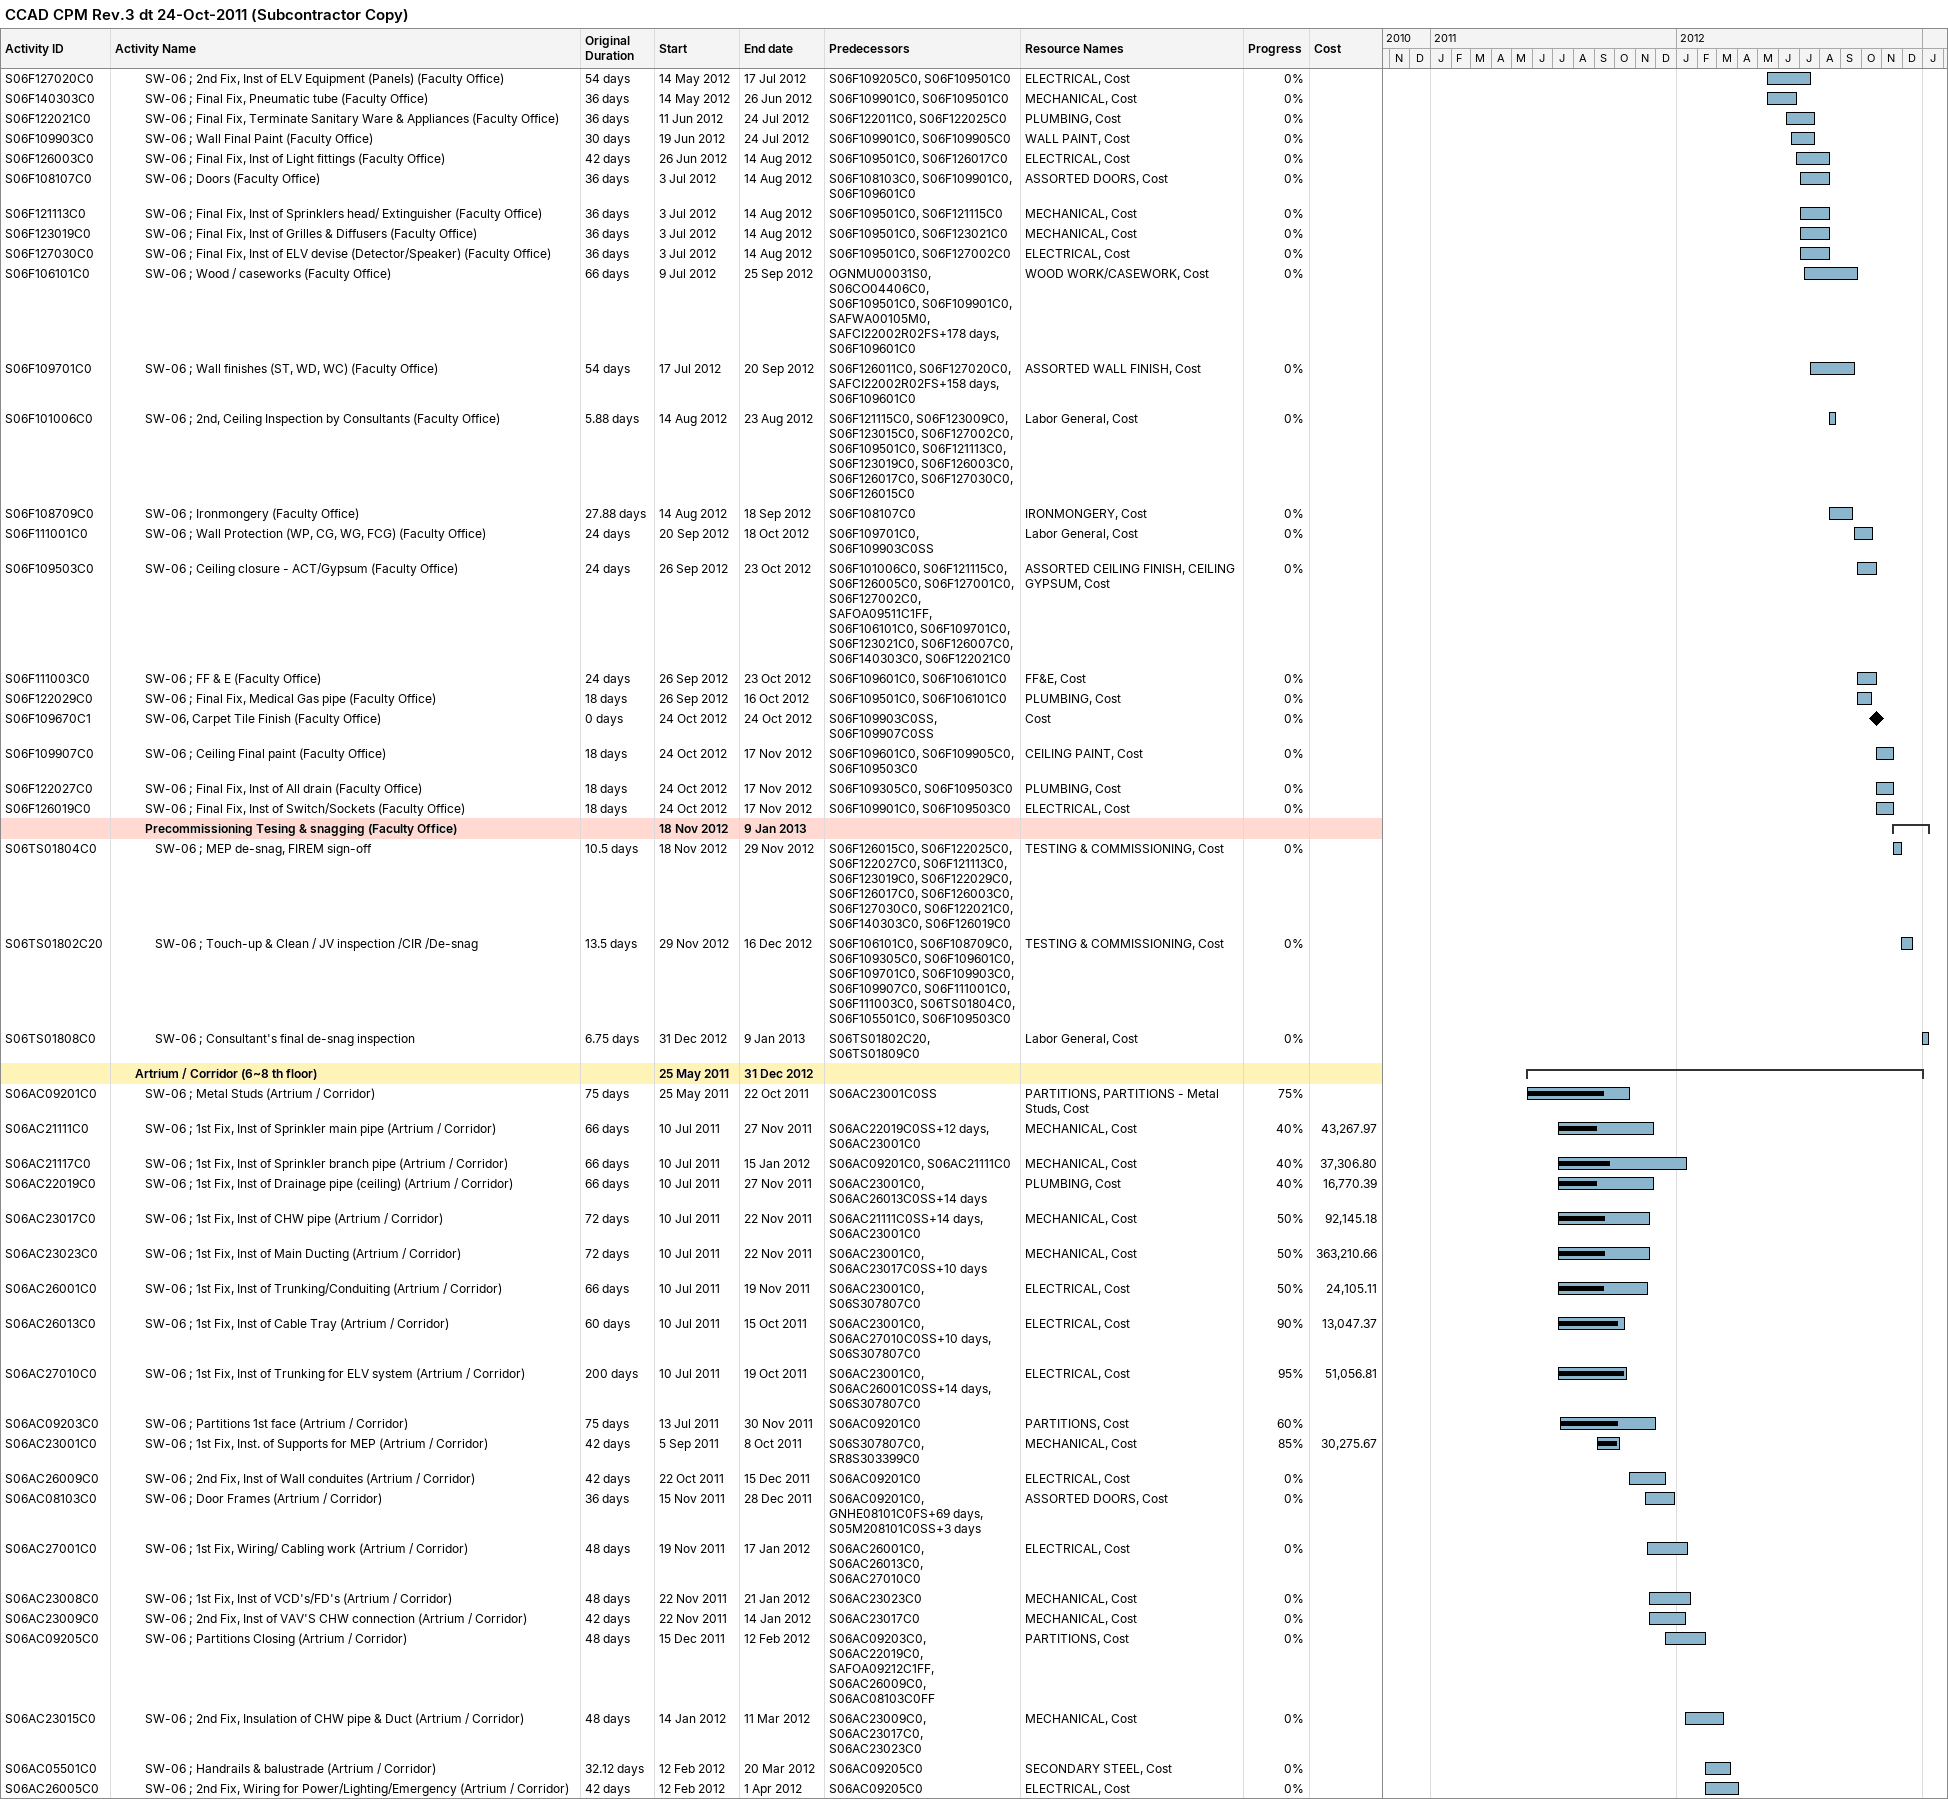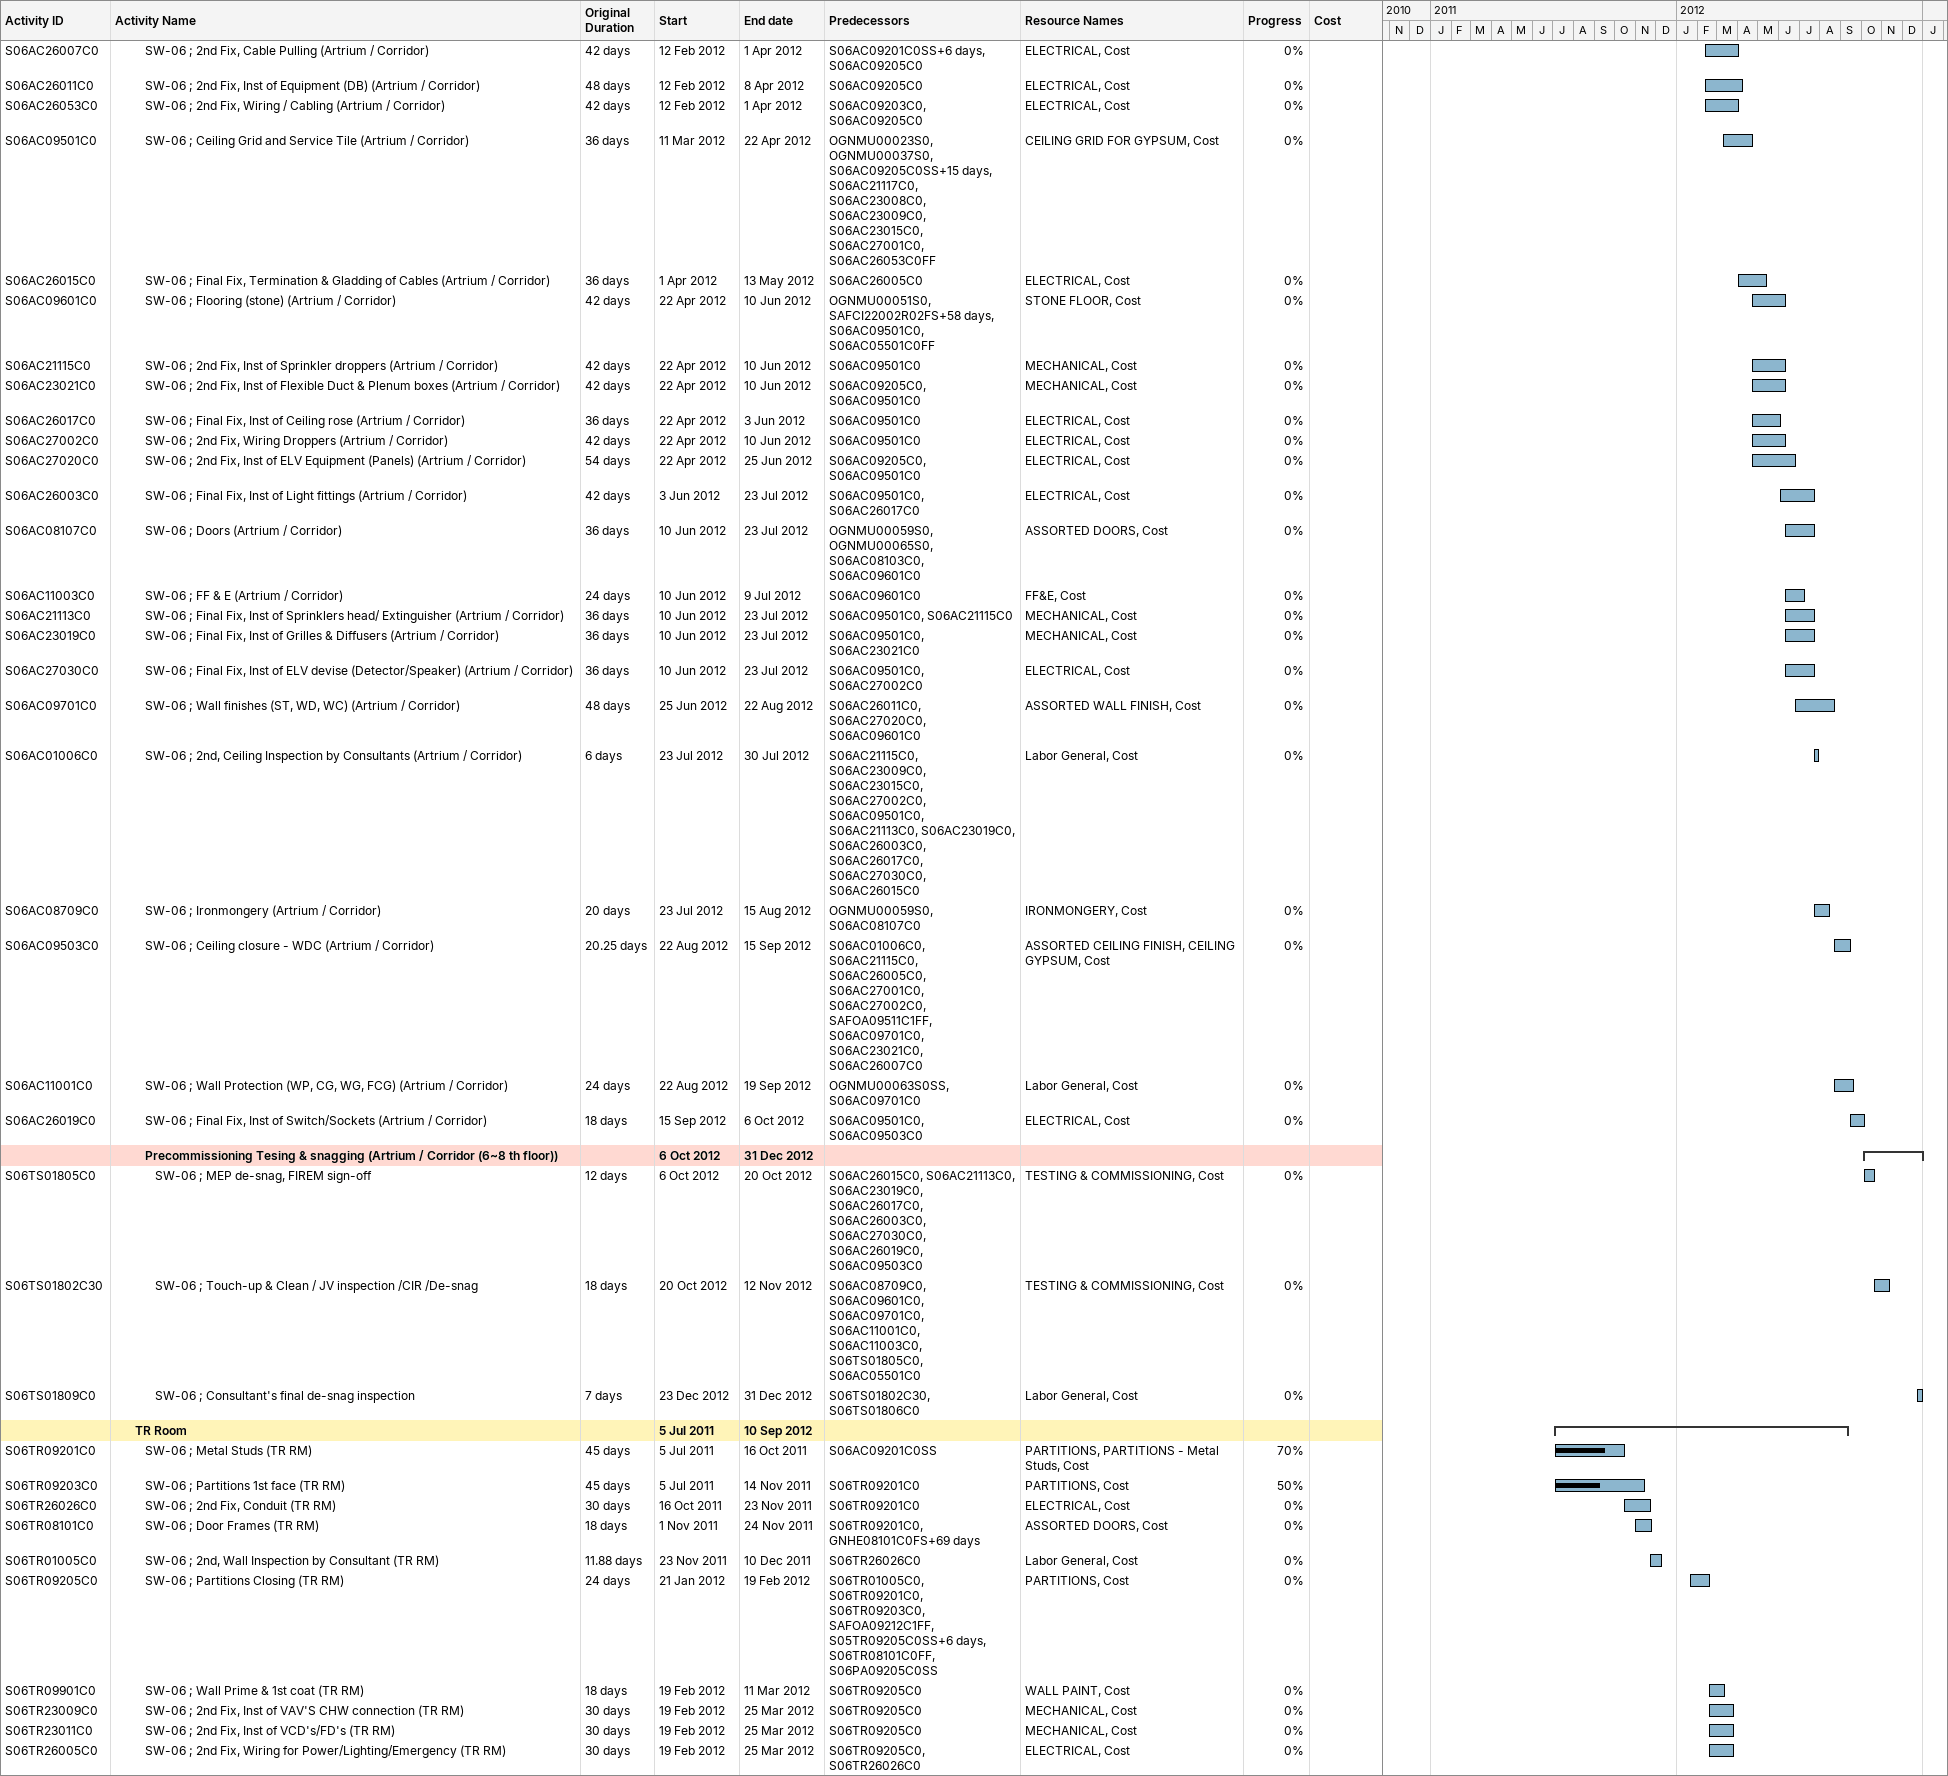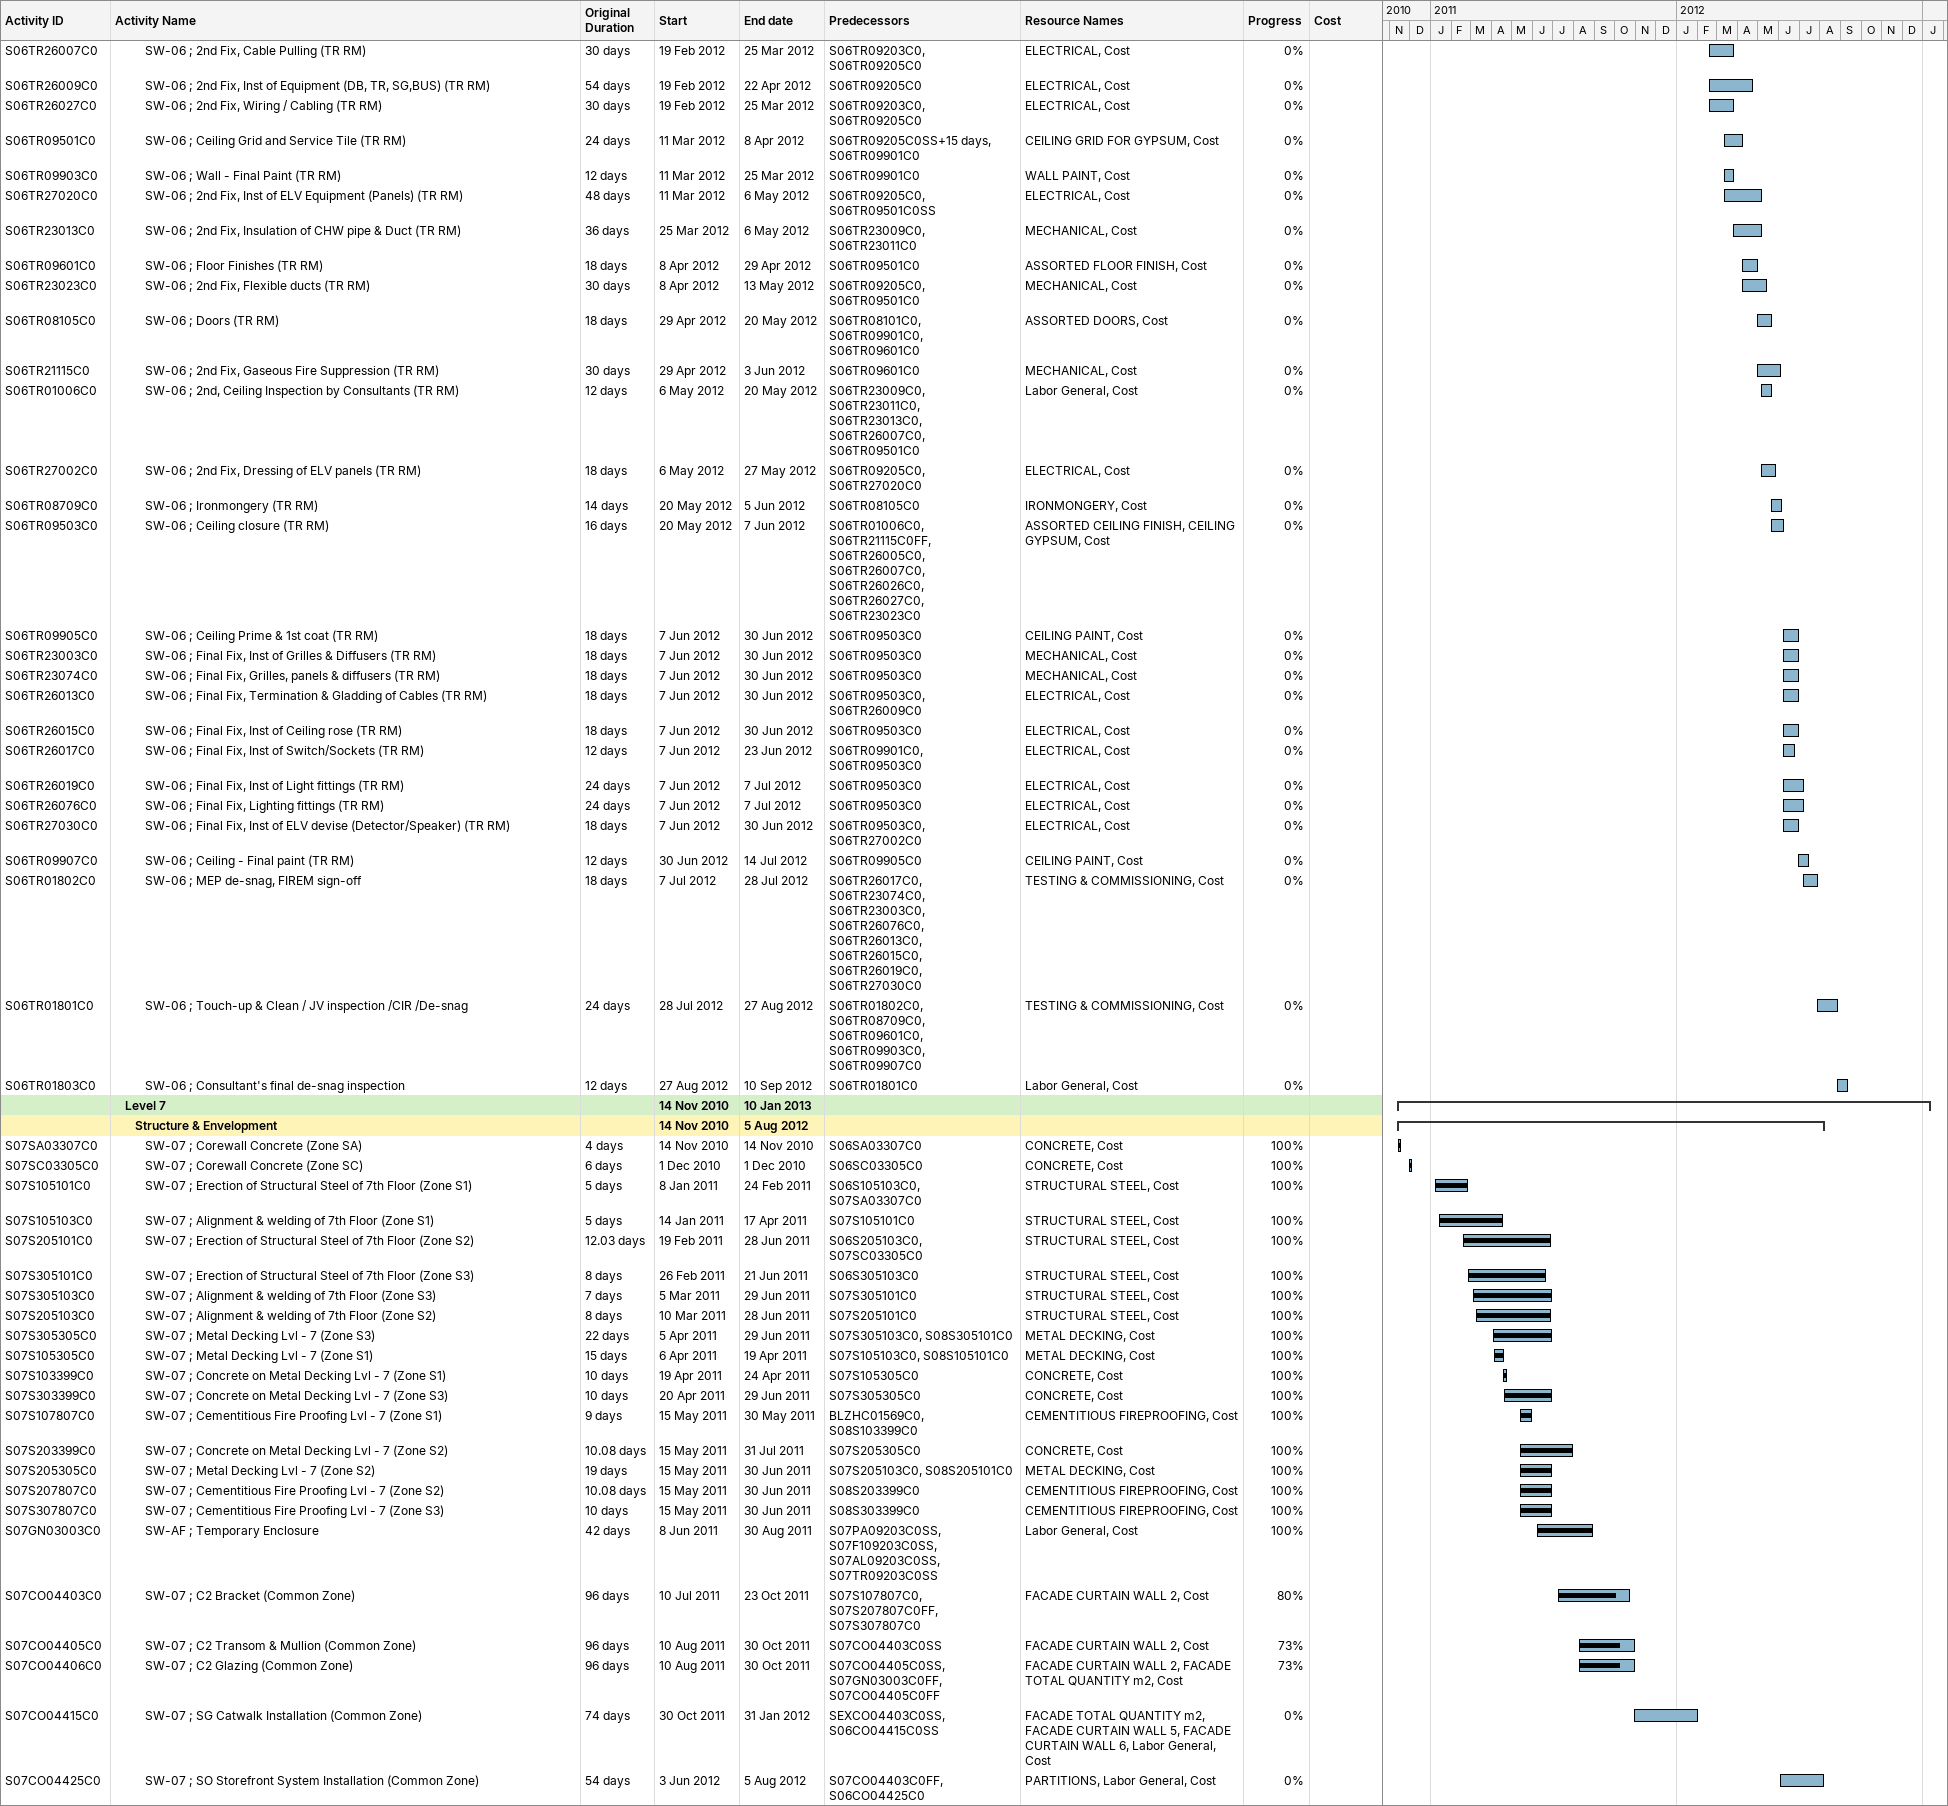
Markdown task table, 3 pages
CCAD CPM Rev.3 dt 24-Oct-2011 (Subcontractor Copy)

| ID | Level | Task | Original duration | Start | Finish | Predecessors | Resources | % complete | Cost |
|---|---|---|---|---|---|---|---|---|---|
| S06F127020C0 | 4 | SW-06 ; 2nd Fix, Inst of ELV Equipment (Panels) (Faculty Office) | 54d | 2012-05-14 | 2012-07-17 | S06F109205C0, S06F109501C0 | ELECTRICAL, Cost | 0 |  |
| S06F140303C0 | 4 | SW-06 ; Final Fix, Pneumatic tube (Faculty Office) | 36d | 2012-05-14 | 2012-06-26 | S06F109901C0, S06F109501C0 | MECHANICAL, Cost | 0 |  |
| S06F122021C0 | 4 | SW-06 ; Final Fix, Terminate Sanitary Ware & Appliances (Faculty Office) | 36d | 2012-06-11 | 2012-07-24 | S06F122011C0, S06F122025C0 | PLUMBING, Cost | 0 |  |
| S06F109903C0 | 4 | SW-06 ; Wall Final Paint (Faculty Office) | 30d | 2012-06-19 | 2012-07-24 | S06F109901C0, S06F109905C0 | WALL PAINT, Cost | 0 |  |
| S06F126003C0 | 4 | SW-06 ; Final Fix, Inst of Light fittings (Faculty Office) | 42d | 2012-06-26 | 2012-08-14 | S06F109501C0, S06F126017C0 | ELECTRICAL, Cost | 0 |  |
| S06F108107C0 | 4 | SW-06 ; Doors (Faculty Office) | 36d | 2012-07-03 | 2012-08-14 | S06F108103C0, S06F109901C0, S06F109601C0 | ASSORTED DOORS, Cost | 0 |  |
| S06F121113C0 | 4 | SW-06 ; Final Fix, Inst of Sprinklers head/ Extinguisher (Faculty Office) | 36d | 2012-07-03 | 2012-08-14 | S06F109501C0, S06F121115C0 | MECHANICAL, Cost | 0 |  |
| S06F123019C0 | 4 | SW-06 ; Final Fix, Inst of Grilles & Diffusers (Faculty Office) | 36d | 2012-07-03 | 2012-08-14 | S06F109501C0, S06F123021C0 | MECHANICAL, Cost | 0 |  |
| S06F127030C0 | 4 | SW-06 ; Final Fix, Inst of ELV devise (Detector/Speaker) (Faculty Office) | 36d | 2012-07-03 | 2012-08-14 | S06F109501C0, S06F127002C0 | ELECTRICAL, Cost | 0 |  |
| S06F106101C0 | 4 | SW-06 ; Wood / caseworks (Faculty Office) | 66d | 2012-07-09 | 2012-09-25 | OGNMU00031S0, S06CO04406C0, S06F109501C0, S06F109901C0, SAFWA00105M0, SAFCI22002R02FS+178d, S06F109601C0 | WOOD WORK/CASEWORK, Cost | 0 |  |
| S06F109701C0 | 4 | SW-06 ; Wall finishes (ST, WD, WC) (Faculty Office) | 54d | 2012-07-17 | 2012-09-20 | S06F126011C0, S06F127020C0, SAFCI22002R02FS+158d, S06F109601C0 | ASSORTED WALL FINISH, Cost | 0 |  |
| S06F101006C0 | 4 | SW-06 ; 2nd, Ceiling Inspection by Consultants (Faculty Office) | 5.88d | 2012-08-14 | 2012-08-23 | S06F121115C0, S06F123009C0, S06F123015C0, S06F127002C0, S06F109501C0, S06F121113C0, S06F123019C0, S06F126003C0, S06F126017C0, S06F127030C0, S06F126015C0 | Labor General, Cost | 0 |  |
| S06F108709C0 | 4 | SW-06 ; Ironmongery (Faculty Office) | 27.88d | 2012-08-14 | 2012-09-18 | S06F108107C0 | IRONMONGERY, Cost | 0 |  |
| S06F111001C0 | 4 | SW-06 ; Wall Protection (WP, CG, WG, FCG) (Faculty Office) | 24d | 2012-09-20 | 2012-10-18 | S06F109701C0, S06F109903C0SS | Labor General, Cost | 0 |  |
| S06F109503C0 | 4 | SW-06 ; Ceiling closure - ACT/Gypsum (Faculty Office) | 24d | 2012-09-26 | 2012-10-23 | S06F101006C0, S06F121115C0, S06F126005C0, S06F127001C0, S06F127002C0, SAFOA09511C1FF, S06F106101C0, S06F109701C0, S06F123021C0, S06F126007C0, S06F140303C0, S06F122021C0 | ASSORTED CEILING FINISH, CEILING GYPSUM, Cost | 0 |  |
| S06F111003C0 | 4 | SW-06 ; FF & E (Faculty Office) | 24d | 2012-09-26 | 2012-10-23 | S06F109601C0, S06F106101C0 | FF&E, Cost | 0 |  |
| S06F122029C0 | 4 | SW-06 ; Final Fix, Medical Gas pipe (Faculty Office) | 18d | 2012-09-26 | 2012-10-16 | S06F109501C0, S06F106101C0 | PLUMBING, Cost | 0 |  |
| S06F109670C1 | 4 | SW-06, Carpet Tile Finish (Faculty Office) | 0d | 2012-10-24 | 2012-10-24 | S06F109903C0SS, S06F109907C0SS | Cost | 0 |  |
| S06F109907C0 | 4 | SW-06 ; Ceiling Final paint (Faculty Office) | 18d | 2012-10-24 | 2012-11-17 | S06F109601C0, S06F109905C0, S06F109503C0 | CEILING PAINT, Cost | 0 |  |
| S06F122027C0 | 4 | SW-06 ; Final Fix, Inst of All drain (Faculty Office) | 18d | 2012-10-24 | 2012-11-17 | S06F109305C0, S06F109503C0 | PLUMBING, Cost | 0 |  |
| S06F126019C0 | 4 | SW-06 ; Final Fix, Inst of Switch/Sockets (Faculty Office) | 18d | 2012-10-24 | 2012-11-17 | S06F109901C0, S06F109503C0 | ELECTRICAL, Cost | 0 |  |
|  | 4 | **Precommissioning Tesing & snagging (Faculty Office)** |  | 2012-11-18 | 2013-01-09 |  |  |  |  |
| S06TS01804C0 | 5 | SW-06 ; MEP de-snag, FIREM sign-off | 10.5d | 2012-11-18 | 2012-11-29 | S06F126015C0, S06F122025C0, S06F122027C0, S06F121113C0, S06F123019C0, S06F122029C0, S06F126017C0, S06F126003C0, S06F127030C0, S06F122021C0, S06F140303C0, S06F126019C0 | TESTING & COMMISSIONING, Cost | 0 |  |
| S06TS01802C20 | 5 | SW-06 ; Touch-up & Clean / JV inspection /CIR /De-snag | 13.5d | 2012-11-29 | 2012-12-16 | S06F106101C0, S06F108709C0, S06F109305C0, S06F109601C0, S06F109701C0, S06F109903C0, S06F109907C0, S06F111001C0, S06F111003C0, S06TS01804C0, S06F105501C0, S06F109503C0 | TESTING & COMMISSIONING, Cost | 0 |  |
| S06TS01808C0 | 5 | SW-06 ; Consultant's final de-snag inspection | 6.75d | 2012-12-31 | 2013-01-09 | S06TS01802C20, S06TS01809C0 | Labor General, Cost | 0 |  |
|  | 3 | **Artrium / Corridor (6~8 th floor)** |  | 2011-05-25 | 2012-12-31 |  |  |  |  |
| S06AC09201C0 | 4 | SW-06 ; Metal Studs (Artrium / Corridor) | 75d | 2011-05-25 | 2011-10-22 | S06AC23001C0SS | PARTITIONS, PARTITIONS - Metal Studs, Cost | 75 |  |
| S06AC21111C0 | 4 | SW-06 ; 1st Fix, Inst of Sprinkler main pipe (Artrium / Corridor) | 66d | 2011-07-10 | 2011-11-27 | S06AC22019C0SS+12d, S06AC23001C0 | MECHANICAL, Cost | 40 | 43267.97 |
| S06AC21117C0 | 4 | SW-06 ; 1st Fix, Inst of Sprinkler branch pipe (Artrium / Corridor) | 66d | 2011-07-10 | 2012-01-15 | S06AC09201C0, S06AC21111C0 | MECHANICAL, Cost | 40 | 37306.80 |
| S06AC22019C0 | 4 | SW-06 ; 1st Fix, Inst of Drainage pipe (ceiling) (Artrium / Corridor) | 66d | 2011-07-10 | 2011-11-27 | S06AC23001C0, S06AC26013C0SS+14d | PLUMBING, Cost | 40 | 16770.39 |
| S06AC23017C0 | 4 | SW-06 ; 1st Fix, Inst of CHW pipe (Artrium / Corridor) | 72d | 2011-07-10 | 2011-11-22 | S06AC21111C0SS+14d, S06AC23001C0 | MECHANICAL, Cost | 50 | 92145.18 |
| S06AC23023C0 | 4 | SW-06 ; 1st Fix, Inst of Main Ducting (Artrium / Corridor) | 72d | 2011-07-10 | 2011-11-22 | S06AC23001C0, S06AC23017C0SS+10d | MECHANICAL, Cost | 50 | 363210.66 |
| S06AC26001C0 | 4 | SW-06 ; 1st Fix, Inst of Trunking/Conduiting (Artrium / Corridor) | 66d | 2011-07-10 | 2011-11-19 | S06AC23001C0, S06S307807C0 | ELECTRICAL, Cost | 50 | 24105.11 |
| S06AC26013C0 | 4 | SW-06 ; 1st Fix, Inst of Cable Tray (Artrium / Corridor) | 60d | 2011-07-10 | 2011-10-15 | S06AC23001C0, S06AC27010C0SS+10d, S06S307807C0 | ELECTRICAL, Cost | 90 | 13047.37 |
| S06AC27010C0 | 4 | SW-06 ; 1st Fix, Inst of Trunking for ELV system (Artrium / Corridor) | 200d | 2011-07-10 | 2011-10-19 | S06AC23001C0, S06AC26001C0SS+14d, S06S307807C0 | ELECTRICAL, Cost | 95 | 51056.81 |
| S06AC09203C0 | 4 | SW-06 ; Partitions 1st face (Artrium / Corridor) | 75d | 2011-07-13 | 2011-11-30 | S06AC09201C0 | PARTITIONS, Cost | 60 |  |
| S06AC23001C0 | 4 | SW-06 ; 1st Fix, Inst. of Supports for MEP (Artrium / Corridor) | 42d | 2011-09-05 | 2011-10-08 | S06S307807C0, SR8S303399C0 | MECHANICAL, Cost | 85 | 30275.67 |
| S06AC26009C0 | 4 | SW-06 ; 2nd Fix, Inst of Wall conduites (Artrium / Corridor) | 42d | 2011-10-22 | 2011-12-15 | S06AC09201C0 | ELECTRICAL, Cost | 0 |  |
| S06AC08103C0 | 4 | SW-06 ; Door Frames (Artrium / Corridor) | 36d | 2011-11-15 | 2011-12-28 | S06AC09201C0, GNHE08101C0FS+69d, S05M208101C0SS+3d | ASSORTED DOORS, Cost | 0 |  |
| S06AC27001C0 | 4 | SW-06 ; 1st Fix, Wiring/ Cabling work (Artrium / Corridor) | 48d | 2011-11-19 | 2012-01-17 | S06AC26001C0, S06AC26013C0, S06AC27010C0 | ELECTRICAL, Cost | 0 |  |
| S06AC23008C0 | 4 | SW-06 ; 1st Fix, Inst of VCD's/FD's (Artrium / Corridor) | 48d | 2011-11-22 | 2012-01-21 | S06AC23023C0 | MECHANICAL, Cost | 0 |  |
| S06AC23009C0 | 4 | SW-06 ; 2nd Fix, Inst of VAV'S CHW connection (Artrium / Corridor) | 42d | 2011-11-22 | 2012-01-14 | S06AC23017C0 | MECHANICAL, Cost | 0 |  |
| S06AC09205C0 | 4 | SW-06 ; Partitions Closing (Artrium / Corridor) | 48d | 2011-12-15 | 2012-02-12 | S06AC09203C0, S06AC22019C0, SAFOA09212C1FF, S06AC26009C0, S06AC08103C0FF | PARTITIONS, Cost | 0 |  |
| S06AC23015C0 | 4 | SW-06 ; 2nd Fix, Insulation of CHW pipe & Duct (Artrium / Corridor) | 48d | 2012-01-14 | 2012-03-11 | S06AC23009C0, S06AC23017C0, S06AC23023C0 | MECHANICAL, Cost | 0 |  |
| S06AC05501C0 | 4 | SW-06 ; Handrails & balustrade (Artrium / Corridor) | 32.12d | 2012-02-12 | 2012-03-20 | S06AC09205C0 | SECONDARY STEEL, Cost | 0 |  |
| S06AC26005C0 | 4 | SW-06 ; 2nd Fix, Wiring for Power/Lighting/Emergency (Artrium / Corridor) | 42d | 2012-02-12 | 2012-04-01 | S06AC09205C0 | ELECTRICAL, Cost | 0 |  |
| S06AC26007C0 | 4 | SW-06 ; 2nd Fix, Cable Pulling (Artrium / Corridor) | 42d | 2012-02-12 | 2012-04-01 | S06AC09201C0SS+6d, S06AC09205C0 | ELECTRICAL, Cost | 0 |  |
| S06AC26011C0 | 4 | SW-06 ; 2nd Fix, Inst of Equipment (DB) (Artrium / Corridor) | 48d | 2012-02-12 | 2012-04-08 | S06AC09205C0 | ELECTRICAL, Cost | 0 |  |
| S06AC26053C0 | 4 | SW-06 ; 2nd Fix, Wiring / Cabling (Artrium / Corridor) | 42d | 2012-02-12 | 2012-04-01 | S06AC09203C0, S06AC09205C0 | ELECTRICAL, Cost | 0 |  |
| S06AC09501C0 | 4 | SW-06 ; Ceiling Grid and Service Tile (Artrium / Corridor) | 36d | 2012-03-11 | 2012-04-22 | OGNMU00023S0, OGNMU00037S0, S06AC09205C0SS+15d, S06AC21117C0, S06AC23008C0, S06AC23009C0, S06AC23015C0, S06AC27001C0, S06AC26053C0FF | CEILING GRID FOR GYPSUM, Cost | 0 |  |
| S06AC26015C0 | 4 | SW-06 ; Final Fix, Termination & Gladding of Cables (Artrium / Corridor) | 36d | 2012-04-01 | 2012-05-13 | S06AC26005C0 | ELECTRICAL, Cost | 0 |  |
| S06AC09601C0 | 4 | SW-06 ; Flooring (stone) (Artrium / Corridor) | 42d | 2012-04-22 | 2012-06-10 | OGNMU00051S0, SAFCI22002R02FS+58d, S06AC09501C0, S06AC05501C0FF | STONE FLOOR, Cost | 0 |  |
| S06AC21115C0 | 4 | SW-06 ; 2nd Fix, Inst of Sprinkler droppers (Artrium / Corridor) | 42d | 2012-04-22 | 2012-06-10 | S06AC09501C0 | MECHANICAL, Cost | 0 |  |
| S06AC23021C0 | 4 | SW-06 ; 2nd Fix, Inst of Flexible Duct & Plenum boxes (Artrium / Corridor) | 42d | 2012-04-22 | 2012-06-10 | S06AC09205C0, S06AC09501C0 | MECHANICAL, Cost | 0 |  |
| S06AC26017C0 | 4 | SW-06 ; Final Fix, Inst of Ceiling rose (Artrium / Corridor) | 36d | 2012-04-22 | 2012-06-03 | S06AC09501C0 | ELECTRICAL, Cost | 0 |  |
| S06AC27002C0 | 4 | SW-06 ; 2nd Fix, Wiring Droppers (Artrium / Corridor) | 42d | 2012-04-22 | 2012-06-10 | S06AC09501C0 | ELECTRICAL, Cost | 0 |  |
| S06AC27020C0 | 4 | SW-06 ; 2nd Fix, Inst of ELV Equipment (Panels) (Artrium / Corridor) | 54d | 2012-04-22 | 2012-06-25 | S06AC09205C0, S06AC09501C0 | ELECTRICAL, Cost | 0 |  |
| S06AC26003C0 | 4 | SW-06 ; Final Fix, Inst of Light fittings (Artrium / Corridor) | 42d | 2012-06-03 | 2012-07-23 | S06AC09501C0, S06AC26017C0 | ELECTRICAL, Cost | 0 |  |
| S06AC08107C0 | 4 | SW-06 ; Doors (Artrium / Corridor) | 36d | 2012-06-10 | 2012-07-23 | OGNMU00059S0, OGNMU00065S0, S06AC08103C0, S06AC09601C0 | ASSORTED DOORS, Cost | 0 |  |
| S06AC11003C0 | 4 | SW-06 ; FF & E (Artrium / Corridor) | 24d | 2012-06-10 | 2012-07-09 | S06AC09601C0 | FF&E, Cost | 0 |  |
| S06AC21113C0 | 4 | SW-06 ; Final Fix, Inst of Sprinklers head/ Extinguisher (Artrium / Corridor) | 36d | 2012-06-10 | 2012-07-23 | S06AC09501C0, S06AC21115C0 | MECHANICAL, Cost | 0 |  |
| S06AC23019C0 | 4 | SW-06 ; Final Fix, Inst of Grilles & Diffusers (Artrium / Corridor) | 36d | 2012-06-10 | 2012-07-23 | S06AC09501C0, S06AC23021C0 | MECHANICAL, Cost | 0 |  |
| S06AC27030C0 | 4 | SW-06 ; Final Fix, Inst of ELV devise (Detector/Speaker) (Artrium / Corridor) | 36d | 2012-06-10 | 2012-07-23 | S06AC09501C0, S06AC27002C0 | ELECTRICAL, Cost | 0 |  |
| S06AC09701C0 | 4 | SW-06 ; Wall finishes (ST, WD, WC) (Artrium / Corridor) | 48d | 2012-06-25 | 2012-08-22 | S06AC26011C0, S06AC27020C0, S06AC09601C0 | ASSORTED WALL FINISH, Cost | 0 |  |
| S06AC01006C0 | 4 | SW-06 ; 2nd, Ceiling Inspection by Consultants (Artrium / Corridor) | 6d | 2012-07-23 | 2012-07-30 | S06AC21115C0, S06AC23009C0, S06AC23015C0, S06AC27002C0, S06AC09501C0, S06AC21113C0, S06AC23019C0, S06AC26003C0, S06AC26017C0, S06AC27030C0, S06AC26015C0 | Labor General, Cost | 0 |  |
| S06AC08709C0 | 4 | SW-06 ; Ironmongery (Artrium / Corridor) | 20d | 2012-07-23 | 2012-08-15 | OGNMU00059S0, S06AC08107C0 | IRONMONGERY, Cost | 0 |  |
| S06AC09503C0 | 4 | SW-06 ; Ceiling closure - WDC (Artrium / Corridor) | 20.25d | 2012-08-22 | 2012-09-15 | S06AC01006C0, S06AC21115C0, S06AC26005C0, S06AC27001C0, S06AC27002C0, SAFOA09511C1FF, S06AC09701C0, S06AC23021C0, S06AC26007C0 | ASSORTED CEILING FINISH, CEILING GYPSUM, Cost | 0 |  |
| S06AC11001C0 | 4 | SW-06 ; Wall Protection (WP, CG, WG, FCG) (Artrium / Corridor) | 24d | 2012-08-22 | 2012-09-19 | OGNMU00063S0SS, S06AC09701C0 | Labor General, Cost | 0 |  |
| S06AC26019C0 | 4 | SW-06 ; Final Fix, Inst of Switch/Sockets (Artrium / Corridor) | 18d | 2012-09-15 | 2012-10-06 | S06AC09501C0, S06AC09503C0 | ELECTRICAL, Cost | 0 |  |
|  | 4 | **Precommissioning Tesing & snagging (Artrium / Corridor (6~8 th floor))** |  | 2012-10-06 | 2012-12-31 |  |  |  |  |
| S06TS01805C0 | 5 | SW-06 ; MEP de-snag, FIREM sign-off | 12d | 2012-10-06 | 2012-10-20 | S06AC26015C0, S06AC21113C0, S06AC23019C0, S06AC26017C0, S06AC26003C0, S06AC27030C0, S06AC26019C0, S06AC09503C0 | TESTING & COMMISSIONING, Cost | 0 |  |
| S06TS01802C30 | 5 | SW-06 ; Touch-up & Clean / JV inspection /CIR /De-snag | 18d | 2012-10-20 | 2012-11-12 | S06AC08709C0, S06AC09601C0, S06AC09701C0, S06AC11001C0, S06AC11003C0, S06TS01805C0, S06AC05501C0 | TESTING & COMMISSIONING, Cost | 0 |  |
| S06TS01809C0 | 5 | SW-06 ; Consultant's final de-snag inspection | 7d | 2012-12-23 | 2012-12-31 | S06TS01802C30, S06TS01806C0 | Labor General, Cost | 0 |  |
|  | 3 | **TR Room** |  | 2011-07-05 | 2012-09-10 |  |  |  |  |
| S06TR09201C0 | 4 | SW-06 ; Metal Studs (TR RM) | 45d | 2011-07-05 | 2011-10-16 | S06AC09201C0SS | PARTITIONS, PARTITIONS - Metal Studs, Cost | 70 |  |
| S06TR09203C0 | 4 | SW-06 ; Partitions 1st face (TR RM) | 45d | 2011-07-05 | 2011-11-14 | S06TR09201C0 | PARTITIONS, Cost | 50 |  |
| S06TR26026C0 | 4 | SW-06 ; 2nd Fix, Conduit (TR RM) | 30d | 2011-10-16 | 2011-11-23 | S06TR09201C0 | ELECTRICAL, Cost | 0 |  |
| S06TR08101C0 | 4 | SW-06 ; Door Frames (TR RM) | 18d | 2011-11-01 | 2011-11-24 | S06TR09201C0, GNHE08101C0FS+69d | ASSORTED DOORS, Cost | 0 |  |
| S06TR01005C0 | 4 | SW-06 ; 2nd, Wall Inspection by Consultant (TR RM) | 11.88d | 2011-11-23 | 2011-12-10 | S06TR26026C0 | Labor General, Cost | 0 |  |
| S06TR09205C0 | 4 | SW-06 ; Partitions Closing (TR RM) | 24d | 2012-01-21 | 2012-02-19 | S06TR01005C0, S06TR09201C0, S06TR09203C0, SAFOA09212C1FF, S05TR09205C0SS+6d, S06TR08101C0FF, S06PA09205C0SS | PARTITIONS, Cost | 0 |  |
| S06TR09901C0 | 4 | SW-06 ; Wall Prime & 1st coat (TR RM) | 18d | 2012-02-19 | 2012-03-11 | S06TR09205C0 | WALL PAINT, Cost | 0 |  |
| S06TR23009C0 | 4 | SW-06 ; 2nd Fix, Inst of VAV'S CHW connection (TR RM) | 30d | 2012-02-19 | 2012-03-25 | S06TR09205C0 | MECHANICAL, Cost | 0 |  |
| S06TR23011C0 | 4 | SW-06 ; 2nd Fix, Inst of VCD's/FD's (TR RM) | 30d | 2012-02-19 | 2012-03-25 | S06TR09205C0 | MECHANICAL, Cost | 0 |  |
| S06TR26005C0 | 4 | SW-06 ; 2nd Fix, Wiring for Power/Lighting/Emergency (TR RM) | 30d | 2012-02-19 | 2012-03-25 | S06TR09205C0, S06TR26026C0 | ELECTRICAL, Cost | 0 |  |
| S06TR26007C0 | 4 | SW-06 ; 2nd Fix, Cable Pulling (TR RM) | 30d | 2012-02-19 | 2012-03-25 | S06TR09203C0, S06TR09205C0 | ELECTRICAL, Cost | 0 |  |
| S06TR26009C0 | 4 | SW-06 ; 2nd Fix, Inst of Equipment (DB, TR, SG,BUS) (TR RM) | 54d | 2012-02-19 | 2012-04-22 | S06TR09205C0 | ELECTRICAL, Cost | 0 |  |
| S06TR26027C0 | 4 | SW-06 ; 2nd Fix, Wiring / Cabling (TR RM) | 30d | 2012-02-19 | 2012-03-25 | S06TR09203C0, S06TR09205C0 | ELECTRICAL, Cost | 0 |  |
| S06TR09501C0 | 4 | SW-06 ; Ceiling Grid and Service Tile (TR RM) | 24d | 2012-03-11 | 2012-04-08 | S06TR09205C0SS+15d, S06TR09901C0 | CEILING GRID FOR GYPSUM, Cost | 0 |  |
| S06TR09903C0 | 4 | SW-06 ; Wall - Final Paint (TR RM) | 12d | 2012-03-11 | 2012-03-25 | S06TR09901C0 | WALL PAINT, Cost | 0 |  |
| S06TR27020C0 | 4 | SW-06 ; 2nd Fix, Inst of ELV Equipment (Panels) (TR RM) | 48d | 2012-03-11 | 2012-05-06 | S06TR09205C0, S06TR09501C0SS | ELECTRICAL, Cost | 0 |  |
| S06TR23013C0 | 4 | SW-06 ; 2nd Fix, Insulation of CHW pipe & Duct (TR RM) | 36d | 2012-03-25 | 2012-05-06 | S06TR23009C0, S06TR23011C0 | MECHANICAL, Cost | 0 |  |
| S06TR09601C0 | 4 | SW-06 ; Floor Finishes (TR RM) | 18d | 2012-04-08 | 2012-04-29 | S06TR09501C0 | ASSORTED FLOOR FINISH, Cost | 0 |  |
| S06TR23023C0 | 4 | SW-06 ; 2nd Fix, Flexible ducts (TR RM) | 30d | 2012-04-08 | 2012-05-13 | S06TR09205C0, S06TR09501C0 | MECHANICAL, Cost | 0 |  |
| S06TR08105C0 | 4 | SW-06 ; Doors (TR RM) | 18d | 2012-04-29 | 2012-05-20 | S06TR08101C0, S06TR09901C0, S06TR09601C0 | ASSORTED DOORS, Cost | 0 |  |
| S06TR21115C0 | 4 | SW-06 ; 2nd Fix, Gaseous Fire Suppression (TR RM) | 30d | 2012-04-29 | 2012-06-03 | S06TR09601C0 | MECHANICAL, Cost | 0 |  |
| S06TR01006C0 | 4 | SW-06 ; 2nd, Ceiling Inspection by Consultants (TR RM) | 12d | 2012-05-06 | 2012-05-20 | S06TR23009C0, S06TR23011C0, S06TR23013C0, S06TR26007C0, S06TR09501C0 | Labor General, Cost | 0 |  |
| S06TR27002C0 | 4 | SW-06 ; 2nd Fix, Dressing of ELV panels (TR RM) | 18d | 2012-05-06 | 2012-05-27 | S06TR09205C0, S06TR27020C0 | ELECTRICAL, Cost | 0 |  |
| S06TR08709C0 | 4 | SW-06 ; Ironmongery (TR RM) | 14d | 2012-05-20 | 2012-06-05 | S06TR08105C0 | IRONMONGERY, Cost | 0 |  |
| S06TR09503C0 | 4 | SW-06 ; Ceiling closure (TR RM) | 16d | 2012-05-20 | 2012-06-07 | S06TR01006C0, S06TR21115C0FF, S06TR26005C0, S06TR26007C0, S06TR26026C0, S06TR26027C0, S06TR23023C0 | ASSORTED CEILING FINISH, CEILING GYPSUM, Cost | 0 |  |
| S06TR09905C0 | 4 | SW-06 ; Ceiling Prime & 1st coat (TR RM) | 18d | 2012-06-07 | 2012-06-30 | S06TR09503C0 | CEILING PAINT, Cost | 0 |  |
| S06TR23003C0 | 4 | SW-06 ; Final Fix, Inst of Grilles & Diffusers (TR RM) | 18d | 2012-06-07 | 2012-06-30 | S06TR09503C0 | MECHANICAL, Cost | 0 |  |
| S06TR23074C0 | 4 | SW-06 ; Final Fix, Grilles, panels & diffusers (TR RM) | 18d | 2012-06-07 | 2012-06-30 | S06TR09503C0 | MECHANICAL, Cost | 0 |  |
| S06TR26013C0 | 4 | SW-06 ; Final Fix, Termination & Gladding of Cables (TR RM) | 18d | 2012-06-07 | 2012-06-30 | S06TR09503C0, S06TR26009C0 | ELECTRICAL, Cost | 0 |  |
| S06TR26015C0 | 4 | SW-06 ; Final Fix, Inst of Ceiling rose (TR RM) | 18d | 2012-06-07 | 2012-06-30 | S06TR09503C0 | ELECTRICAL, Cost | 0 |  |
| S06TR26017C0 | 4 | SW-06 ; Final Fix, Inst of Switch/Sockets (TR RM) | 12d | 2012-06-07 | 2012-06-23 | S06TR09901C0, S06TR09503C0 | ELECTRICAL, Cost | 0 |  |
| S06TR26019C0 | 4 | SW-06 ; Final Fix, Inst of Light fittings (TR RM) | 24d | 2012-06-07 | 2012-07-07 | S06TR09503C0 | ELECTRICAL, Cost | 0 |  |
| S06TR26076C0 | 4 | SW-06 ; Final Fix, Lighting fittings (TR RM) | 24d | 2012-06-07 | 2012-07-07 | S06TR09503C0 | ELECTRICAL, Cost | 0 |  |
| S06TR27030C0 | 4 | SW-06 ; Final Fix, Inst of ELV devise (Detector/Speaker) (TR RM) | 18d | 2012-06-07 | 2012-06-30 | S06TR09503C0, S06TR27002C0 | ELECTRICAL, Cost | 0 |  |
| S06TR09907C0 | 4 | SW-06 ; Ceiling - Final paint (TR RM) | 12d | 2012-06-30 | 2012-07-14 | S06TR09905C0 | CEILING PAINT, Cost | 0 |  |
| S06TR01802C0 | 4 | SW-06 ; MEP de-snag, FIREM sign-off | 18d | 2012-07-07 | 2012-07-28 | S06TR26017C0, S06TR23074C0, S06TR23003C0, S06TR26076C0, S06TR26013C0, S06TR26015C0, S06TR26019C0, S06TR27030C0 | TESTING & COMMISSIONING, Cost | 0 |  |
| S06TR01801C0 | 4 | SW-06 ; Touch-up & Clean / JV inspection /CIR /De-snag | 24d | 2012-07-28 | 2012-08-27 | S06TR01802C0, S06TR08709C0, S06TR09601C0, S06TR09903C0, S06TR09907C0 | TESTING & COMMISSIONING, Cost | 0 |  |
| S06TR01803C0 | 4 | SW-06 ; Consultant's final de-snag inspection | 12d | 2012-08-27 | 2012-09-10 | S06TR01801C0 | Labor General, Cost | 0 |  |
|  | 2 | **Level 7** |  | 2010-11-14 | 2013-01-10 |  |  |  |  |
|  | 3 | **Structure & Envelopment** |  | 2010-11-14 | 2012-08-05 |  |  |  |  |
| S07SA03307C0 | 4 | SW-07 ; Corewall Concrete (Zone SA) | 4d | 2010-11-14 | 2010-11-14 | S06SA03307C0 | CONCRETE, Cost | 100 |  |
| S07SC03305C0 | 4 | SW-07 ; Corewall Concrete (Zone SC) | 6d | 2010-12-01 | 2010-12-01 | S06SC03305C0 | CONCRETE, Cost | 100 |  |
| S07S105101C0 | 4 | SW-07 ; Erection of Structural Steel of 7th Floor (Zone S1) | 5d | 2011-01-08 | 2011-02-24 | S06S105103C0, S07SA03307C0 | STRUCTURAL STEEL, Cost | 100 |  |
| S07S105103C0 | 4 | SW-07 ; Alignment & welding of 7th Floor (Zone S1) | 5d | 2011-01-14 | 2011-04-17 | S07S105101C0 | STRUCTURAL STEEL, Cost | 100 |  |
| S07S205101C0 | 4 | SW-07 ; Erection of Structural Steel of 7th Floor (Zone S2) | 12.03d | 2011-02-19 | 2011-06-28 | S06S205103C0, S07SC03305C0 | STRUCTURAL STEEL, Cost | 100 |  |
| S07S305101C0 | 4 | SW-07 ; Erection of Structural Steel of 7th Floor (Zone S3) | 8d | 2011-02-26 | 2011-06-21 | S06S305103C0 | STRUCTURAL STEEL, Cost | 100 |  |
| S07S305103C0 | 4 | SW-07 ; Alignment & welding of 7th Floor (Zone S3) | 7d | 2011-03-05 | 2011-06-29 | S07S305101C0 | STRUCTURAL STEEL, Cost | 100 |  |
| S07S205103C0 | 4 | SW-07 ; Alignment & welding of 7th Floor (Zone S2) | 8d | 2011-03-10 | 2011-06-28 | S07S205101C0 | STRUCTURAL STEEL, Cost | 100 |  |
| S07S305305C0 | 4 | SW-07 ; Metal Decking Lvl - 7 (Zone S3) | 22d | 2011-04-05 | 2011-06-29 | S07S305103C0, S08S305101C0 | METAL DECKING, Cost | 100 |  |
| S07S105305C0 | 4 | SW-07 ; Metal Decking Lvl - 7 (Zone S1) | 15d | 2011-04-06 | 2011-04-19 | S07S105103C0, S08S105101C0 | METAL DECKING, Cost | 100 |  |
| S07S103399C0 | 4 | SW-07 ; Concrete on Metal Decking Lvl - 7 (Zone S1) | 10d | 2011-04-19 | 2011-04-24 | S07S105305C0 | CONCRETE, Cost | 100 |  |
| S07S303399C0 | 4 | SW-07 ; Concrete on Metal Decking Lvl - 7 (Zone S3) | 10d | 2011-04-20 | 2011-06-29 | S07S305305C0 | CONCRETE, Cost | 100 |  |
| S07S107807C0 | 4 | SW-07 ; Cementitious Fire Proofing Lvl - 7 (Zone S1) | 9d | 2011-05-15 | 2011-05-30 | BLZHC01569C0, S08S103399C0 | CEMENTITIOUS FIREPROOFING, Cost | 100 |  |
| S07S203399C0 | 4 | SW-07 ; Concrete on Metal Decking Lvl - 7 (Zone S2) | 10.08d | 2011-05-15 | 2011-07-31 | S07S205305C0 | CONCRETE, Cost | 100 |  |
| S07S205305C0 | 4 | SW-07 ; Metal Decking Lvl - 7 (Zone S2) | 19d | 2011-05-15 | 2011-06-30 | S07S205103C0, S08S205101C0 | METAL DECKING, Cost | 100 |  |
| S07S207807C0 | 4 | SW-07 ; Cementitious Fire Proofing Lvl - 7 (Zone S2) | 10.08d | 2011-05-15 | 2011-06-30 | S08S203399C0 | CEMENTITIOUS FIREPROOFING, Cost | 100 |  |
| S07S307807C0 | 4 | SW-07 ; Cementitious Fire Proofing Lvl - 7 (Zone S3) | 10d | 2011-05-15 | 2011-06-30 | S08S303399C0 | CEMENTITIOUS FIREPROOFING, Cost | 100 |  |
| S07GN03003C0 | 4 | SW-AF ; Temporary Enclosure | 42d | 2011-06-08 | 2011-08-30 | S07PA09203C0SS, S07F109203C0SS, S07AL09203C0SS, S07TR09203C0SS | Labor General, Cost | 100 |  |
| S07CO04403C0 | 4 | SW-07 ; C2 Bracket (Common Zone) | 96d | 2011-07-10 | 2011-10-23 | S07S107807C0, S07S207807C0FF, S07S307807C0 | FACADE CURTAIN WALL 2, Cost | 80 |  |
| S07CO04405C0 | 4 | SW-07 ; C2 Transom & Mullion (Common Zone) | 96d | 2011-08-10 | 2011-10-30 | S07CO04403C0SS | FACADE CURTAIN WALL 2, Cost | 73 |  |
| S07CO04406C0 | 4 | SW-07 ; C2 Glazing (Common Zone) | 96d | 2011-08-10 | 2011-10-30 | S07CO04405C0SS, S07GN03003C0FF, S07CO04405C0FF | FACADE CURTAIN WALL 2, FACADE TOTAL QUANTITY m2, Cost | 73 |  |
| S07CO04415C0 | 4 | SW-07 ; SG Catwalk Installation (Common Zone) | 74d | 2011-10-30 | 2012-01-31 | SEXCO04403C0SS, S06CO04415C0SS | FACADE TOTAL QUANTITY m2, FACADE CURTAIN WALL 5, FACADE CURTAIN WALL 6, Labor General, Cost | 0 |  |
| S07CO04425C0 | 4 | SW-07 ; SO Storefront System Installation (Common Zone) | 54d | 2012-06-03 | 2012-08-05 | S07CO04403C0FF, S06CO04425C0 | PARTITIONS, Labor General, Cost | 0 |  |
